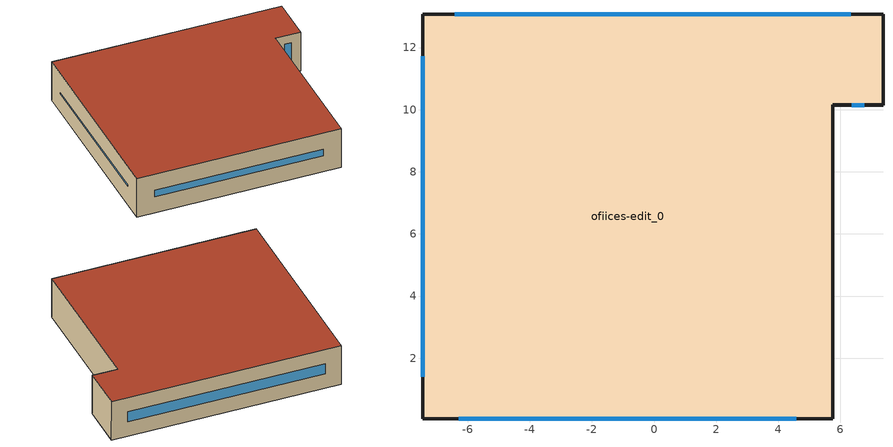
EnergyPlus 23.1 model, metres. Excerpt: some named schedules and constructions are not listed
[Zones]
ofiices-edit_0
 floor outside (90.1-2019 Nonresidential CZ 0 Exterior Floor (Mass)): 5.75,10.15,3.05 5.75,0.05,3.05 -7.45,0.05,3.05 -7.45,13.07,3.04 7.37,13.07,3.04 7.37,10.15,3.05
 wall outside (90.1-2019 Nonresidential CZ 0 Exterior Wall (Mass)): -7.45,0.05 5.75,0.05 5.75,10.15 7.37,10.15 z3.05:5.85; 7.37,13.07 -7.45,13.07 z3.04:5.84; 7.37,10.15,3.05 7.37,13.07,3.04 7.37,13.07,5.84 7.37,10.15,5.85; -7.45,13.07,3.04 -7.45,0.05,3.05 -7.45,0.05,5.85 -7.45,13.07,5.84
 window (Clear): 6.36,10.15 6.76,10.15 z3.66:5.24; -6.29,0.05 4.58,0.05 z4.21:4.69; 6.33,13.07 -6.41,13.07 z4.09:4.8; -7.45,11.72,4.39 -7.45,1.4,4.4 -7.45,1.4,4.5 -7.45,11.72,4.5
 roof outside (90.1-2019 Nonresidential CZ 0 Exterior Roof (Mass)): 5.75,10.15,5.85 7.37,10.15,5.85 7.37,13.07,5.84 -7.45,13.07,5.84 -7.45,0.05,5.85 5.75,0.05,5.85
[EnergyManagementSystem:Sensor] Output:Variable Index Key=Environment
Name | Output:Variable
OutdoorTemp | Site Outdoor Air Drybulb Temperature
OutdoorRelHumid | Site Outdoor Air Relative Humidity
[ZoneHVAC:IdealLoadsAirSystem]
ofiices-edit_0 Ideal Loads Air: Maximum Heating Supply Air Temperature {C}=35; Minimum Cooling Supply Air Temperature {C}=12; Maximum Heating Supply Air Humidity Ratio {kgWater/kgDryAir}=0.01; Minimum Cooling Supply Air Humidity Ratio {kgWater/kgDryAir}=0.008; Heating Limit=LimitFlowRateAndCapacity; MaximumHeatingAirFlowRate [m3/s]=Autosize; MaximumSensibleHeatingCapacity [W]=Autosize; Cooling Limit=LimitFlowRateAndCapacity; MaximumCoolingAirFlowRate [m3/s]=Autosize; MaximumTotalCoolingCapacity [W]=Autosize; HeatingAvailabilitySchedule=Off; CoolingAvailabilitySchedule=CoolAvail_ofiices-edit_0; Dehumidification Control Type=Humidistat; Humidification Control Type=Humidistat; Design Specification Outdoor Air Object=ofiices-edit_0MinFreshAir; Demand Controlled Ventilation Type=OccupancySchedule; Outdoor Air Economizer Type=NoEconomizer; Heat Recovery Type=None; SensibleHeatRecoveryEffectiveness=0.7; LatentHeatRecoveryEffectiveness=0.65
[Schedule:Constant]
Off: Value=0
AllOn: Value=1
ofiices-edit_0Heating_SP_Sch: HeatingSetpoint=20
ofiices-edit_0Cooling_SP_Sch: CoolingSetpoint=24
[Schedule:Day:Hourly]
32faec49-984e-4d55-bb06-8bca146c2e4d: Fraction, 0, 0, 0, 0, 0, 0, 0, 0, 0.5, 1, 1, 1, 0.6, 0.6, 1, 1, 1, 0.21, 0, -0, 0, 0, 0, 0
f6231b72-82d3-41d3-856a-3868a383a77d: Fraction, 1, 1, 1, 1, 1, 1, 1, 1, 0, 0, 0, 0, 0, 1, 0, 0, 0, 0, 0, 0, 0, 0, 0, 0
e364b41a-a038-4587-86cb-3871ebb0af72: Fraction, 1, 1, 1, 1, 1, 1, 1, 1, 0, 0, 0, 0, 0, 0, 0, 0, 0, 0, 0, 0, 0, 0, 0, 0
a3529e27-cfc7-4e13-9925-7406e340b330: Fraction, 1, 1, 1, 1, 1, 1, 1, 1, 0, 0, 0, 1, 1, 1, 1, 1, 0, 0, 0, 0, 0, 0, 0, 1
1f77a0f5-f793-4aac-a0fb-52534dfdfa4d: Fraction, 1, 1, 1, 1, 1, 1, 1, 1, 0, 0, 0, 0, 0, 0, 0, 0, 0, 0, 0, 0, 0, 0, 0, 1
a07357e3-4dca-4b8f-9c25-b40585535df9: Fraction, 1, 1, 1, 1, 1, 1, 1, 1, 0, 0, 0, 0, 1, 1, 1, 0, 0, 0, 0, 0, 0, 0, 0, 0
17a2fd12-2838-4a2a-ad61-d88deb67e931: Fraction, 1, 1, 1, 1, 1, 1, 1, 1, 0, 0, 0, 0, 0, 0, 0, 0, 0, 0, 0, 0, 0, 0, 1, 1
07776818-87b5-43f6-8e44-e1dacf8a75d5: Fraction, 1, 1, 1, 1, 1, 1, 1, 0, 0, 0, 0, 0, 1, 1, 1, 1, 0, 0, 0, 0, 0, 0, 0, 1
bb842a99-acaa-4bc9-888a-91032418e838: Fraction, 1, 1, 1, 1, 1, 1, 1, 1, 0, 0, 0, 0, 1, 1, 1, 1, 1, 0, 0, 0, 0, 0, 0, 0
402cbd0f-ccb0-40db-a314-14a2b9e9f1ab: Fraction, 1, 1, 1, 1, 1, 1, 1, 1, 0, 0, 0, 0, 1, 1, 1, 1, 1, 0, 0, 0, 0, 0, 0, 1
dc42e99f-74ff-4743-985c-4093101d9dce: Fraction, 1, 1, 1, 1, 1, 0, 0, 0, 0, 0, 1, 1, 1, 1, 0, 0, 0, 0, 0, 0, 0, 0, 1, 1
7dee970e-78b0-4f72-9403-ff98b39414a5: Fraction, 1, 1, 1, 1, 1, 0, 0, 0, 0, 0, 0, 0, 0, 0, 0, 1, 1, 1, 1, 1, 1, 1, 1, 1
1b38800f-0770-49c1-b903-e9029e28d6ee: Fraction, 1, 1, 1, 1, 1, 1, 1, 0, 0, 0, 0, 0, 0, 0, 0, 0, 0, 0, 0, 0, 0, 0, 1, 1
70bd3a34-9993-4626-8d57-df4da4b17bb4: Fraction, 1, 1, 1, 1, 1, 1, 1, 0, 0, 0, 0, 0, 0, 0, 0, 0, 0, 0, 0, 0, 0, 0, 0, 1
8e2310f7-6430-433d-9937-f718947fd03b: Fraction, 1, 1, 1, 1, 1, 1, 1, 1, 1, 1, 1, 0, 0, 0, 0, 0, 0, 0, 0, 0, 1, 1, 1, 1
73ce824f-24f2-4246-965b-cae483c4d746: Fraction, 1, 1, 1, 1, 1, 1, 0, 0, 0, 0, 0, 0, 0, 0, 0, 0, 0, 0, 0, 0, 0, 1, 1, 1
b672e680-56c6-43cf-8f5c-9fc4fa437958: Fraction, 1, 1, 1, 1, 0, 0, 0, 0, 0, 0, 0, 0, 0, 0, 0, 0, 0, 0, 0, 0, 0, 1, 1, 1
da94bba8-5c19-4c0f-bd97-b85af1e9b192: Fraction, 1, 1, 1, 1, 1, 1, 1, 1, 1, 1, 1, 1, 1, 1, 0, 0, 0, 0, 0, 0, 1, 1, 1, 1
aa9d3452-36a7-43b8-a9dc-f226613c1700: Fraction, 1, 1, 1, 1, 1, 1, 0, 0, 0, 0, 0, 0, 0, 0, 0, 0, 0, 0, 0, 0, 0, 0, 1, 1
8a33d8f0-a910-4aba-bc58-f8d2db8ddeea: Fraction, 0, 1, 1, 1, 1, 1, 1, 1, 0, 0, 0, 0, 0, 1, 0, 0, 0, 0, 1, 1, 1, 1, 1, 1
43533dce-e193-4b8d-88c9-9d09473d4b45: Fraction, 1, 1, 1, 1, 1, 1, 0, 0, 0, 0, 0, 0, 1, 1, 0, 0, 1, 1, 1, 1, 1, 1, 1, 1
d19e0b6c-dbe3-4cd2-b789-400e02a5e890: Fraction, 1, 1, 1, 1, 1, 1, 1, 1, 0, 0, 0, 0, 0, 0, 0, 0, 0, 0, 0, 0, 0, 1, 1, 1
802b9e61-f856-4645-90ba-606b7239e172: Fraction, 1, 1, 1, 0, 0, 0, 0, 0, 0, 0, 0, 0, 0, 0, 0, 0, 0, 0, 0, 0, 0, 0, 0, 0
94a4226c-da36-4fbd-81dc-bd9eb29a8545: Fraction, 1, 1, 1, 1, 1, 1, 1, 1, 0, 0, 0, 0, 1, 1, 1, 1, 0, 0, 0, 0, 0, 0, 0, 0
39adb0ac-a8ee-4055-8a4e-df31abcdbcf7: Fraction, 0, 0, 0, 0, 0, 0, 0, 0, 1, 1, 1, 1, 1, 1, 1, 1, 0, 0, 0, 0, 0, 0, 0, 0
83556dd6-3814-4d6c-ba1d-80d0a52715b5: Fraction, 0, 0, 0, 1, 1, 1, 1, 1, 0, 0, 0, 0, 0, 0, 0, 0, 0, 0, 0, 0, 0, 0, 0, 0
22976427-1d08-4e73-9761-a19e688d6edc: Fraction, 0, 0, 0, 1, 1, 1, 1, 1, 0, 0, 0, 0, 0, 1, 1, 1, 0, 0, 0, 0, 0, 0, 0, 0
76d8cb65-97aa-4bf9-938d-f2b98885067c: Fraction, 0, 1, 1, 1, 1, 1, 1, 1, 0, 0, 0, 0, 0, 1, 1, 0, 0, 0, 0, 0, 0, 0, 0, 0
62c06b32-cce8-47cb-b9b3-ff2eb9a546f2: Fraction, 0, 0, 0, 0, 1, 1, 1, 1, 0, 0, 0, 0, 0, 0, 0, 0, 0, 0, 0, 0, 0, 0, 0, 0
456430fd-0dc7-4395-af41-ee4071f9fd90: Fraction, 1, 1, 1, 1, 1, 1, 1, 1, 1, 0, 1, 1, 1, 1, 1, 1, 1, 0, 0, 1, 1, 1, 1, 1
2d1e94b8-b115-4e3b-b37c-4f853c07a234: Fraction, 1, 1, 1, 1, 1, 1, 1, 1, 0, 0, 0, 1, 1, 1, 1, 1, 0, 1, 1, 1, 1, 1, 1, 1
bc618f0f-d080-4327-b124-5fb09919ceb6: Fraction, 0, 1, 1, 1, 1, 1, 1, 1, 0, 0, 0, 0, 1, 1, 1, 0, 0, 0, 0, 0, 0, 0, 0, 0
261f95a8-f1d4-460f-ba50-262f98425f9a: Fraction, 0, 0, 0, 0, 0, 0, 0, 0, 0, 0, 0, 0, 1, 0, 0, 0, 0, 0, 0, 0, 0, 0, 0, 0
a7c67616-88c0-4ee4-8f83-321bda6ea6d1: Fraction, 0, 1, 1, 1, 1, 1, 1, 1, 0, 0, 0, 0, 0, 0, 0, 0, 0, 0, 0, 0, 0, 0, 0, 0
4b040223-a72d-4dfc-bad6-d313e264f6de: Fraction, 0, 1, 0, 0, 1, 0, 0, 0, 0, 0, 0, 1, 1, 1, 1, 1, 1, 0, 0, 0, 0, 0, 0, 0
0cb4b876-beea-471b-b410-c866090125f1: Fraction, 0, 0, 0, 0, 0, 0, 0, 0, 0, 0, 0, 0, 1, 0, 1, 0, 0, 0, 0, 0, 0, 0, 0, 0
8eb1616c-774d-47fd-b222-e07e490c8787: Fraction, 0, 0, 0, 0, 0, 0, 0, 0, 0, 0, 0, 1, 0, 0, 1, 1, 0, 0, 0, 0, 0, 0, 0, 1
af509f0c-026a-423f-b455-ee367ffe1e33: Fraction, 0, 0, 0, 1, 1, 1, 1, 1, 0, 0, 0, 1, 1, 1, 1, 0, 0, 0, 0, 0, 0, 1, 1, 0
6f965395-2d43-44c1-9b32-4ac98ad1feae: Fraction, 0, 1, 1, 1, 1, 1, 1, 1, 0, 0, 0, 1, 1, 1, 1, 1, 0, 0, 1, 0, 0, 1, 1, 1
2e91544b-974e-4576-865c-8e99121c9ba5: Fraction, 1, 1, 1, 1, 1, 1, 1, 1, 0, 0, 0, 1, 1, 1, 1, 0, 0, 0, 0, 1, 0, 0, 1, 1
a3e66b76-5f70-42fd-afe2-2cb238364f45: Fraction, 1, 1, 1, 1, 1, 1, 1, 1, 1, 1, 0, 0, 0, 0, 0, 0, 0, 0, 0, 1, 1, 1, 1, 1
46440d02-2ee3-4496-b2ab-a2921970f138: Fraction, 1, 1, 1, 1, 1, 1, 1, 1, 0, 0, 0, 1, 1, 1, 1, 1, 1, 0, 1, 1, 1, 1, 1, 1
a39bc07c-4612-47ef-9e69-1ba6efb00114: Fraction, 1, 1, 0, 0, 1, 1, 0, 0, 0, 0, 0, 1, 0, 0, 1, 1, 0, 0, 0, 0, 0, 0, 0, 0
a1810c60-54a5-4f00-8309-0207c5495d00: Fraction, 0, 1, 1, 0, 1, 1, 0, 0, 0, 0, 0, 1, 1, 1, 1, 1, 1, 0, 0, 0, 0, 0, 0, 0
1cf828b7-c19f-4526-b524-69c8b7d6842e: Fraction, 0, 0, 0, 0, 1, 1, 1, 1, 0, 0, 0, 1, 1, 1, 1, 1, 0, 0, 0, 0, 0, 0, 0, 0
bea786e5-2314-4622-9fc0-61be568c11d0: Fraction, 1, 1, 1, 1, 1, 1, 1, 1, 0, 0, 0, 1, 1, 1, 1, 1, 0, 0, 0, 0, 0, 0, 0, 0
409e6e15-821f-426b-9d51-fd39c1ab9057: Fraction, 0, 0, 1, 1, 1, 1, 1, 0, 0, 0, 0, 1, 1, 1, 1, 1, 1, 0, 0, 0, 0, 0, 0, 0
eec460ea-251c-4706-accd-ae94e4aea963: Fraction, 0, 0, 0, 0, 0, 0, 0, 0, 0, 0, 0, 0, 0, 1, 0, 0, 0, 0, 0, 0, 0, 0, 0, 0
a09eac49-669c-43c1-9904-791fbe236802: Fraction, 0, 0, 0, 0, 0, 0, 0, 0, 0, 0, 0, 1, 1, 1, 0, 0, 0, 0, 0, 0, 0, 0, 0, 0
e5eb8a49-370b-4490-b10b-c84ade4e9d2a: Fraction, 0, 0, 0, 0, 0, 0, 0, 0, 0, 0, 0, 0, 1, 1, 1, 1, 0, 0, 0, 0, 0, 0, 0, 0
ed969df2-819b-4a73-acc7-9f08e459d957: Fraction, 0, 0, 0, 1, 1, 1, 1, 1, 0, 0, 0, 1, 1, 1, 1, 1, 0, 0, 0, 0, 0, 0, 0, 0
77a84fd6-3141-4522-90c2-26010b970bb4: Fraction, 1, 1, 1, 0, 1, 1, 1, 1, 0, 0, 0, 1, 1, 1, 1, 1, 1, 0, 0, 0, 0, 0, 0, 1
4dc4f362-99d0-4cfa-8b1c-2a1ec4401ccc: Fraction, 1, 1, 1, 1, 1, 1, 1, 1, 0, 0, 0, 1, 1, 1, 1, 1, 1, 0, 0, 0, 0, 0, 0, 1
ffdfd953-d91f-4bb9-b212-b44b2dd2b001: Fraction, 1, 1, 1, 1, 0, 0, 0, 1, 0, 0, 1, 1, 1, 1, 1, 1, 1, 0, 0, 0, 0, 0, 0, 0
69de4433-3989-47d2-870c-44197fbd36bc: Fraction, 1, 1, 1, 1, 0, 0, 0, 0, 0, 0, 0, 1, 1, 1, 1, 1, 1, 0, 0, 0, 0, 0, 0, 0
876d1d1f-7ba4-49d6-8d49-0b12b5306ced: Fraction, 0, 0, 0, 0, 0, 0, 0, 0, 0, 0, 0, 1, 1, 1, 1, 1, 0, 0, 0, 0, 0, 1, 1, 1
444c9259-cc4c-42e9-8c75-6daf65a5387c: Fraction, 1, 1, 1, 1, 1, 1, 1, 1, 1, 1, 0, 0, 0, 0, 1, 1, 0, 0, 0, 1, 1, 0, 1, 0
7f853cf8-7d23-4250-b569-dbffc9d98d6d: Fraction, 0, 1, 1, 1, 1, 1, 1, 1, 1, 1, 1, 1, 0, 1, 0, 1, 1, 1, 1, 1, 1, 1, 1, 1
73ef2dd1-1575-46cd-8eeb-4a52b9937921: Fraction, 1, 1, 1, 1, 1, 1, 1, 1, 0, 0, 0, 1, 0, 1, 1, 0, 0, 0, 0, 1, 0, 1, 1, 1
26775279-35a9-4d73-92cf-bb7cfb22ff37: Fraction, 1, 1, 1, 1, 1, 1, 1, 1, 0, 0, 0, 1, 1, 1, 1, 1, 1, 1, 0, 0, 0, 0, 0, 0
ee329a05-cea0-4b86-9929-683d28334fc1: Fraction, 1, 0, 1, 1, 1, 0, 1, 1, 0, 0, 0, 1, 1, 1, 1, 1, 1, 0, 0, 0, 0, 0, 0, 0
82edd2c6-43bb-4541-98f3-6c5216e0aa20: Fraction, 0, 0, 0, 0, 0, 1, 1, 0, 0, 0, 0, 0, 1, 1, 1, 1, 0, 0, 0, 0, 1, 1, 1, 0
a8d61aee-f9b2-4b87-99ff-c2200746db65: Fraction, 0, 1, 0, 1, 1, 1, 1, 1, 0, 0, 0, 1, 1, 1, 1, 1, 1, 0, 0, 0, 0, 0, 0, 0
9adb8ef0-4362-4ad9-af31-07866f4a53d3: Fraction, 0, 1, 1, 1, 1, 1, 0, 1, 0, 0, 0, 1, 1, 1, 1, 1, 1, 1, 0, 0, 0, 0, 0, 0
a0a60c4d-d6a8-4591-aec1-4d1bf10ac58b: Fraction, 0, 0, 0, 1, 1, 1, 1, 1, 0, 0, 0, 1, 1, 1, 1, 1, 1, 1, 0, 0, 0, 0, 0, 0
9bd3e3e7-0ca6-440b-9d94-7a1eea3eb393: Fraction, 0, 0, 0, 0, 1, 1, 1, 1, 0, 0, 0, 1, 1, 1, 1, 1, 1, 1, 0, 0, 0, 0, 0, 0
039007fc-b608-4b28-bd49-19e4031ecff8: Fraction, 0, 0, 1, 1, 1, 1, 1, 1, 0, 0, 0, 1, 1, 1, 1, 1, 0, 1, 1, 1, 0, 1, 1, 1
caae4885-0745-48b2-a625-eea2120ed5a6: Fraction, 0, 0, 0, 0, 1, 1, 1, 1, 0, 0, 1, 1, 1, 1, 1, 1, 1, 0, 0, 0, 0, 0, 0, 0
2d3609c6-39f8-4741-a366-0a41c3dd7809: Fraction, 0, 0, 0, 0, 0, 1, 0, 0, 0, 1, 1, 1, 1, 1, 1, 1, 1, 1, 0, 0, 0, 0, 0, 0
ee24fadf-feb0-4550-8cee-e536e8aca38f: Fraction, 0, 0, 0, 1, 1, 1, 1, 0, 0, 0, 0, 1, 1, 1, 1, 1, 1, 1, 0, 0, 0, 0, 0, 0
7c8f618a-8d2d-4db6-89c3-77106566ae76: Fraction, 1, 1, 1, 0, 1, 0, 1, 1, 0, 0, 0, 0, 1, 1, 1, 1, 1, 0, 0, 0, 0, 0, 0, 0
570fead1-e9ba-4c47-8a9f-ce816c2847e5: Fraction, 0, 0, 1, 1, 1, 1, 1, 1, 0, 1, 1, 1, 1, 1, 0, 1, 0, 0, 0, 1, 0, 0, 1, 1
33123a0b-2351-4e46-9c00-be1d25b9ca85: Fraction, 1, 1, 1, 1, 1, 1, 0, 1, 0, 1, 1, 1, 1, 1, 1, 1, 1, 1, 0, 0, 0, 0, 0, 0
1f73d924-9c7c-42eb-bfc2-1430445f0913: Fraction, 0, 1, 1, 1, 1, 1, 0, 1, 0, 0, 0, 1, 1, 1, 0, 0, 0, 0, 0, 0, 0, 0, 0, 1
e6517d72-6886-4aac-b648-ab9b22a3a6c0: Fraction, 1, 1, 1, 1, 1, 1, 1, 1, 0, 1, 1, 1, 1, 1, 1, 0, 1, 0, 0, 1, 1, 1, 1, 1
a7dc757e-c7d2-4607-ada8-890ee84668b4: Fraction, 1, 1, 1, 1, 1, 1, 1, 0, 0, 0, 0, 0, 1, 1, 1, 1, 0, 0, 0, 0, 0, 0, 1, 0
2e8159ed-92ac-4c1c-ab68-e367448c0268: Fraction, 0, 0, 1, 1, 1, 1, 1, 1, 0, 1, 1, 1, 1, 1, 1, 1, 1, 1, 1, 0, 0, 0, 0, 0
73f8549b-cd23-4b10-b785-26f5ed40a3bf: Fraction, 1, 1, 1, 1, 1, 1, 1, 1, 0, 0, 1, 1, 1, 0, 0, 0, 0, 0, 0, 1, 0, 1, 1, 1
d242e526-f2b4-4b88-92c2-877387b8581b: Fraction, 1, 1, 1, 1, 1, 1, 1, 1, 0, 0, 0, 1, 1, 1, 1, 1, 0, 0, 0, 0, 0, 1, 1, 1
2063a234-40f3-47ce-9d54-1832f56eab4c: Fraction, 1, 1, 1, 1, 1, 1, 1, 1, 0, 1, 1, 0, 1, 1, 1, 0, 0, 0, 0, 1, 1, 1, 1, 1
1b986d3b-7eb0-4b0a-8281-8b5adb1071dd: Fraction, 1, 1, 1, 1, 1, 1, 1, 1, 0, 0, 1, 1, 1, 1, 1, 1, 1, 1, 0, 0, 0, 0, 0, 0
f68c7a01-4627-4b05-8988-ffccb8a54169: Fraction, 0, 1, 1, 0, 1, 1, 1, 1, 0, 1, 1, 1, 1, 1, 1, 1, 0, 1, 1, 1, 1, 1, 1, 1
d6727bf5-cb12-4a23-b5e0-6122324b29d4: Fraction, 1, 1, 0, 1, 1, 1, 1, 1, 0, 0, 1, 1, 1, 0, 0, 0, 1, 1, 0, 1, 1, 1, 1, 1
1bab6221-5e6e-44b2-9bca-013eec8625fa: Fraction, 1, 1, 1, 1, 1, 1, 1, 1, 0, 0, 1, 1, 1, 1, 1, 0, 1, 1, 1, 1, 1, 1, 1, 1
563dbcbf-9398-4ffe-b75e-4ac7abde7be1: Fraction, 1, 1, 1, 1, 1, 1, 1, 1, 1, 0, 1, 1, 1, 1, 1, 0, 1, 0, 0, 1, 1, 1, 1, 1
c7288540-e0ee-465e-8a17-3a0dfe069e2c: Fraction, 1, 1, 1, 1, 1, 1, 1, 1, 1, 1, 1, 1, 1, 1, 0, 0, 0, 0, 0, 0, 0, 1, 1, 1
878a86a4-e722-4475-a2b5-ee85882ec63a: Fraction, 1, 1, 1, 1, 0, 0, 0, 0, 0, 0, 1, 1, 1, 1, 1, 1, 1, 0, 0, 0, 0, 0, 0, 0
01dc77a0-44e3-4cb0-846d-d218ad37d71d: Fraction, 0, 1, 1, 1, 1, 1, 1, 1, 0, 0, 0, 1, 1, 1, 1, 1, 1, 1, 0, 0, 0, 0, 0, 0
b9c7e9ee-71cd-4eae-aca2-a45afc384ff7: Fraction, 0, 1, 0, 0, 1, 0, 1, 0, 0, 0, 1, 1, 1, 1, 1, 1, 1, 0, 0, 0, 0, 0, 0, 0
a1e0900d-06e0-4684-a497-e24f0bf95462: Fraction, 0, 1, 1, 1, 1, 1, 1, 1, 0, 1, 1, 1, 1, 1, 1, 1, 1, 1, 0, 0, 0, 0, 0, 0
0b8e9ab7-2dd2-4f6b-b7be-3412efd0f468: Fraction, 0, 0, 0, 0, 1, 0, 0, 0, 0, 1, 1, 1, 1, 1, 1, 1, 1, 1, 1, 0, 0, 0, 0, 0
3969fc53-dbf0-42d9-9493-80dfd9091637: Fraction, 0, 0, 0, 0, 1, 1, 0, 1, 0, 0, 1, 1, 0, 1, 1, 1, 1, 1, 1, 1, 1, 1, 1, 1
5d02eab2-e00e-4cf2-afca-eeb04ff8e867: Fraction, 1, 1, 1, 1, 1, 1, 1, 1, 0, 0, 0, 1, 1, 1, 1, 1, 1, 0, 0, 0, 0, 0, 0, 0
3492edbe-565a-4cc8-9f56-4b13386b7cb5: Fraction, 0, 1, 1, 1, 1, 1, 1, 1, 0, 0, 1, 1, 1, 0, 0, 0, 0, 0, 0, 0, 0, 0, 0, 1
99255142-bea5-4a33-be14-31c99ba387e4: Fraction, 1, 1, 1, 1, 1, 1, 1, 1, 0, 0, 1, 1, 1, 1, 1, 1, 1, 0, 1, 0, 0, 0, 0, 0
99260c9d-6549-424b-bc3f-11765c86060c: Fraction, 0, 0, 0, 0, 1, 1, 0, 0, 0, 0, 1, 1, 0, 0, 0, 1, 1, 0, 0, 1, 1, 1, 1, 1
30f09875-cf7e-4649-8458-7cc92873de6a: Fraction, 1, 1, 1, 1, 1, 1, 1, 1, 0, 0, 0, 1, 1, 1, 1, 0, 0, 1, 1, 1, 1, 1, 1, 1
f48a0981-844e-4002-a514-f9b8f094df99: Fraction, 1, 1, 1, 1, 1, 1, 1, 1, 0, 0, 0, 1, 1, 1, 1, 0, 1, 1, 0, 0, 0, 0, 0, 0
5a1ea162-7fed-458a-9f75-91a82681269d: Fraction, 0, 0, 0, 0, 1, 0, 0, 0, 0, 1, 0, 1, 1, 1, 0, 1, 1, 1, 1, 1, 1, 1, 1, 1
612b4234-3a3f-47cc-a62d-cc53b9f05f60: Fraction, 1, 1, 1, 1, 1, 1, 1, 1, 1, 0, 0, 1, 1, 1, 1, 1, 0, 0, 0, 0, 0, 0, 0, 0
ec30086e-35ae-4b48-a230-3c99ac608943: Fraction, 1, 1, 1, 1, 1, 1, 1, 1, 0, 1, 1, 1, 1, 1, 1, 0, 0, 0, 0, 0, 0, 0, 0, 0
beb9ba6e-4e87-48d7-abfc-905f29a1a378: Fraction, 1, 1, 1, 0, 1, 1, 0, 1, 0, 0, 0, 1, 1, 1, 0, 0, 0, 0, 0, 0, 0, 0, 0, 0
a3d12840-80d1-46fa-955a-f5e44baadc8f: Fraction, 0, 0, 0, 0, 0, 0, 0, 0, 1, 1, 1, 1, 1, 1, 1, 1, 1, 1, 1, 0, 0, 0, 0, 0
f9cc1c1c-bf71-4282-9814-d7d25de4c1a9: Fraction, 0, 0, 0, 0, 1, 0, 1, 1, 1, 1, 1, 1, 1, 1, 1, 1, 1, 1, 0, 0, 0, 0, 0, 0
8ae122d0-66d4-41b8-9191-65b7187abcbb: Fraction, 0, 0, 0, 0, 0, 1, 1, 1, 1, 1, 1, 1, 1, 1, 1, 1, 1, 1, 1, 0, 0, 0, 0, 0
db665ccd-5ec3-498c-bae2-b287f4c8d660: Fraction, 0, 0, 0, 0, 1, 0, 1, 0, 0, 1, 1, 1, 1, 1, 1, 1, 1, 1, 1, 0, 0, 0, 0, 0
214763f4-c1f6-4b0c-9d37-ed6610f57ac3: Fraction, 0, 0, 0, 0, 1, 1, 1, 1, 0, 1, 1, 1, 1, 1, 1, 1, 1, 1, 1, 0, 0, 0, 0, 0
27272afa-1f70-4545-8256-39d22ad1f6f4: Fraction, 0, 0, 0, 0, 0, 0, 0, 0, 1, 1, 1, 1, 1, 1, 0, 0, 0, 0, 0, 1, 0, 0, 0, 0
82e3d86f-25a5-4328-b35e-65f91eb0312b: Fraction, 0, 1, 0, 0, 1, 0, 1, 1, 0, 1, 1, 1, 1, 0, 1, 0, 0, 0, 0, 0, 0, 0, 0, 1
41c1ff0d-6a37-446f-a0a3-cf2a004e1e0f: Fraction, 1, 0, 1, 1, 1, 1, 1, 0, 0, 1, 1, 1, 0, 0, 1, 1, 1, 0, 0, 0, 0, 0, 0, 0
07045543-bf61-41ad-b498-0bd702821c65: Fraction, 1, 1, 0, 1, 1, 1, 1, 1, 0, 1, 1, 1, 1, 1, 1, 0, 0, 0, 0, 0, 0, 0, 0, 0
9d152b27-e55b-44ee-8e9f-7a187837b9ae: Fraction, 0, 1, 1, 1, 1, 1, 1, 1, 0, 1, 1, 1, 0, 1, 1, 1, 0, 1, 0, 1, 1, 0, 1, 0
b021a6f5-56e9-4323-96bb-780a757a2c03: Fraction, 1, 1, 1, 1, 1, 1, 1, 1, 0, 0, 0, 0, 1, 0, 0, 0, 0, 0, 0, 0, 0, 0, 1, 0
c7df3258-1600-41b1-92a3-0911958addf1: Fraction, 1, 1, 0, 1, 1, 1, 1, 1, 0, 1, 1, 1, 1, 1, 1, 1, 1, 1, 0, 0, 0, 0, 0, 0
c59fa9e7-415a-4f62-a5b5-e44dd0f5d2e5: Fraction, 0, 0, 0, 0, 0, 0, 0, 0, 0, 1, 1, 0, 0, 1, 1, 0, 0, 0, 0, 0, 0, 1, 1, 1
c1184000-5291-402f-878d-7916983b1d88: Fraction, 1, 1, 1, 1, 1, 1, 0, 0, 0, 0, 1, 1, 1, 1, 1, 1, 1, 1, 0, 0, 0, 0, 0, 0
d4e8d349-5eb5-4044-9313-7d68161bf6fb: Fraction, 0, 0, 0, 0, 0, 0, 0, 0, 0, 0, 1, 1, 1, 1, 1, 1, 1, 1, 0, 0, 0, 0, 0, 0
5fca93f9-e562-48cb-aa30-192da23bc1eb: Fraction, 0, 0, 0, 1, 1, 1, 0, 0, 0, 0, 0, 0, 1, 1, 0, 0, 1, 1, 0, 0, 0, 1, 1, 1
dd4d4cfc-6223-436e-be2f-e7300ce443d8: Fraction, 1, 1, 1, 1, 1, 1, 1, 1, 0, 1, 1, 1, 0, 0, 0, 0, 0, 0, 0, 0, 0, 0, 0, 1
ccdfda9d-b278-43a1-97d3-09d5a23515ef: Fraction, 1, 1, 1, 1, 1, 1, 1, 1, 1, 0, 0, 0, 1, 1, 1, 1, 0, 0, 0, 0, 0, 0, 1, 1
85f7d45d-8889-4b77-8a32-61f65b552c7d: Fraction, 1, 1, 1, 1, 1, 1, 1, 1, 0, 0, 1, 1, 1, 1, 1, 1, 1, 0, 0, 0, 0, 0, 0, 0
e48ae2be-ff8e-4f86-a088-ae73ef0c2386: Fraction, 1, 1, 1, 1, 1, 1, 1, 1, 0, 0, 1, 1, 1, 1, 0, 0, 1, 1, 1, 1, 1, 1, 1, 1
d834f54e-a818-4b60-9c62-29c01fcfb9f4: Fraction, 1, 1, 1, 1, 1, 1, 1, 1, 0, 0, 1, 1, 1, 1, 0, 0, 0, 1, 1, 1, 1, 1, 1, 1
acd2c549-129f-4668-ba40-2bba43320d31: Fraction, 0, 0, 0, 0, 1, 1, 1, 1, 0, 0, 0, 0, 0, 0, 0, 0, 0, 0, 0, 0, 0, 0, 1, 1
791ba9f1-f8a7-4e21-a1e2-5f050d318d43: Fraction, 1, 1, 1, 1, 1, 1, 1, 1, 1, 1, 1, 1, 1, 1, 1, 1, 1, 1, 1, 0, 0, 0, 0, 0
e3cd5f83-0a11-4608-8887-bb65b79effeb: Fraction, 0, 0, 0, 0, 0, 0, 0, 0, 0, 0, 1, 1, 1, 1, 1, 0, 0, 0, 0, 0, 0, 1, 1, 1
5c27a01a-17c4-4433-9e65-210e4357638e: Fraction, 1, 1, 1, 1, 1, 1, 1, 1, 1, 0, 0, 0, 1, 1, 1, 1, 1, 0, 0, 0, 0, 0, 0, 0
cfc94b18-d4db-4f90-a8b2-d50e1178c3bd: Fraction, 0, 1, 0, 0, 0, 1, 1, 1, 0, 0, 1, 1, 1, 0, 0, 0, 0, 0, 0, 0, 0, 0, 0, 0
3602148d-94d7-48f9-9263-fa5e39857000: Fraction, 1, 1, 1, 1, 1, 1, 1, 1, 1, 0, 0, 0, 0, 0, 0, 0, 1, 1, 0, 0, 0, 0, 0, 0
ddb4694d-4142-413a-9862-a6eec3515809: Fraction, 0, 0, 0, 1, 1, 0, 0, 0, 0, 1, 1, 1, 0, 0, 0, 0, 0, 0, 0, 0, 0, 0, 0, 0
ebac6681-2109-41fa-aba8-5f2316fea993: Fraction, 0, 0, 0, 0, 0, 0, 0, 0, 0, 1, 1, 1, 0, 0, 0, 0, 0, 0, 0, 0, 1, 1, 1, 1
49c52ae2-d144-4dd4-997c-fe42da3eded1: Fraction, 1, 1, 1, 1, 1, 1, 1, 1, 0, 0, 1, 1, 1, 1, 1, 1, 1, 1, 1, 0, 0, 0, 0, 0
9345cf53-696a-46c2-836a-4e0c98f5ac0e: Fraction, 0, 1, 1, 1, 1, 1, 0, 0, 0, 1, 1, 1, 1, 1, 1, 1, 1, 0, 0, 0, 0, 0, 0, 0
d7a5848e-8f6d-4fcc-8ae8-d62762bedc05: Fraction, 0, 1, 1, 1, 1, 1, 1, 1, 1, 0, 0, 1, 1, 1, 1, 1, 0, 0, 0, 0, 0, 0, 0, 0
64fc8d0e-4e13-44f1-9aaf-ffaaaacd47e2: Fraction, 0, 0, 0, 0, 0, 0, 0, 0, 0, 0, 0, 0, 1, 1, 1, 1, 0, 0, 0, 0, 0, 0, 0, 1
c27163f4-ab8e-42e6-b59e-a202529fd948: Fraction, 0, 0, 0, 0, 0, 0, 0, 0, 0, 0, 0, 0, 1, 1, 1, 1, 1, 1, 0, 0, 0, 0, 0, 0
08d17bc2-72b7-4780-bbca-45d01d64839b: Fraction, 0, 0, 1, 1, 1, 1, 1, 1, 0, 0, 0, 0, 0, 0, 0, 0, 0, 0, 0, 0, 0, 0, 0, 0
8ee31cfb-b70e-4805-986d-2ed5abf62bfa: Fraction, 0, 0, 0, 0, 0, 0, 0, 0, 0, 0, 0, 0, 0, 0, 0, 0, 0, 0, 0, 0, 0, 0, 1, 1
81d0f140-6e36-49bb-871e-a02a984cb407: Fraction, 0, 0, 0, 1, 1, 1, 1, 1, 1, 0, 0, 0, 0, 0, 0, 0, 1, 0, 0, 0, 0, 0, 0, 0
85871569-daa8-46d3-baff-2c7fb21d39c6: Fraction, 0, 0, 0, 1, 1, 1, 1, 1, 0, 0, 1, 1, 1, 1, 1, 1, 1, 0, 0, 0, 0, 0, 0, 0
b8555604-60b1-41ff-a6f9-2505617633b3: Fraction, 0, 1, 1, 1, 1, 1, 1, 0, 0, 0, 1, 1, 1, 1, 1, 1, 1, 1, 0, 0, 0, 0, 0, 0
0d5de9e5-b884-48e9-b0ab-78c8e34d9506: Fraction, 0, 0, 0, 0, 0, 0, 0, 0, 0, 1, 1, 1, 1, 1, 1, 1, 0, 0, 0, 0, 0, 0, 0, 0
dd942a42-ca60-4e92-b009-db82c8547146: Fraction, 0, 1, 1, 1, 1, 1, 1, 1, 1, 1, 1, 0, 1, 1, 1, 1, 1, 1, 0, 0, 0, 0, 0, 0
61b9f8e3-c53d-4195-9566-250037f134fd: Fraction, 0, 1, 0, 1, 0, 0, 0, 1, 0, 0, 1, 1, 1, 1, 1, 1, 1, 1, 1, 0, 1, 1, 0, 0
933642c8-0d01-4224-9c2c-6d206fb8f8d2: Fraction, 0, 0, 0, 0, 0, 0, 0, 0, 0, 0, 1, 1, 1, 1, 1, 1, 1, 1, 1, 1, 0, 0, 0, 0
0da135f9-866f-49de-9c1d-d3d6fdeef4d2: Fraction, 0, 0, 0, 0, 0, 0, 0, 0, 1, 1, 1, 1, 1, 1, 1, 1, 1, 0, 0, 0, 0, 0, 0, 0
0c81dd28-5f13-43af-b23f-24e1c5c2df96: Fraction, 0, 0, 0, 0, 0, 0, 0, 0, 0, 0, 1, 0, 0, 1, 1, 1, 1, 1, 1, 0, 0, 0, 0, 0
9882e7b6-43b9-4e05-a8cf-8abbf49bcfe9: Fraction, 0, 0, 0, 1, 1, 0, 0, 0, 0, 1, 1, 1, 1, 0, 0, 0, 0, 0, 0, 0, 0, 0, 1, 0
a7b9a39b-ee3f-4a13-b28b-834679752a45: Fraction, 0, 1, 1, 1, 1, 0, 1, 1, 0, 0, 0, 0, 1, 1, 1, 1, 1, 1, 1, 0, 0, 0, 0, 0
dc785529-dbba-4ad8-bebf-e1de5d356c66: Fraction, 0, 1, 0, 0, 1, 0, 1, 0, 0, 1, 1, 1, 1, 1, 1, 1, 1, 1, 1, 1, 0, 0, 0, 0
49cf8b4e-6517-45f9-9486-bafd1f4dcd28: Fraction, 0, 0, 0, 0, 0, 0, 0, 0, 0, 1, 1, 1, 1, 1, 1, 1, 1, 1, 1, 1, 1, 0, 0, 0
9fa2e1be-85e6-4d26-87c9-b83f5d087b04: Fraction, 0, 0, 0, 0, 0, 0, 0, 0, 1, 1, 1, 1, 1, 1, 1, 1, 1, 1, 1, 1, 1, 0, 0, 0
8d59f6d6-da6c-42cc-b1b4-d15c16ebc50c: Fraction, 0, 0, 0, 0, 0, 0, 0, 1, 0, 1, 0, 0, 1, 1, 1, 0, 0, 1, 0, 0, 0, 0, 0, 0
22832c3b-12db-425a-b1d1-043639c8569e: Fraction, 0, 0, 0, 1, 1, 1, 1, 0, 0, 0, 0, 1, 1, 1, 1, 1, 1, 0, 0, 0, 0, 0, 0, 0
8dab6857-463e-4fce-b792-de33fcddd960: Fraction, 0, 1, 0, 0, 0, 0, 0, 0, 0, 1, 1, 1, 1, 1, 1, 1, 1, 1, 1, 0, 1, 0, 0, 0
4f00aca9-2167-4551-8b34-d6607182a7e0: Fraction, 0, 0, 0, 0, 0, 0, 0, 0, 0, 0, 0, 1, 1, 1, 1, 1, 1, 0, 1, 1, 1, 1, 1, 0
06f0c74f-66c3-4ff9-b624-2b4e6bf046da: Fraction, 0, 1, 1, 0, 1, 0, 0, 1, 0, 0, 0, 1, 1, 1, 0, 0, 1, 0, 0, 1, 1, 1, 1, 0
1bafe651-00b4-4fe0-9e1e-a4d22cdbf57e: Fraction, 1, 1, 1, 1, 1, 1, 1, 1, 0, 0, 0, 1, 1, 1, 1, 1, 1, 1, 0, 0, 0, 0, 1, 1
2426b59a-8c7f-4583-bf09-305584c2ac5e: Fraction, 0, 1, 0, 0, 1, 1, 1, 1, 0, 0, 1, 1, 1, 0, 0, 0, 0, 1, 0, 1, 1, 0, 1, 1
5e04f8de-099b-49a8-8bb4-a6c0383f5cd3: Fraction, 1, 1, 1, 1, 0, 0, 0, 0, 0, 0, 0, 1, 1, 0, 1, 1, 1, 1, 1, 0, 0, 0, 0, 0
e49d4f05-c087-4d9c-85a5-e7e460439a62: Fraction, 0, 0, 0, 0, 1, 1, 1, 1, 1, 0, 1, 1, 1, 0, 1, 1, 1, 0, 0, 0, 0, 0, 0, 0
1ee588fc-99b4-43b1-bc66-f58d9be45825: Fraction, 0, 1, 1, 1, 1, 1, 1, 1, 0, 0, 0, 1, 1, 1, 1, 1, 0, 0, 0, 0, 0, 0, 0, 0
11619f17-4155-4ecf-8645-fd1ab8664ddb: Fraction, 0, 0, 0, 0, 0, 0, 0, 0, 0, 0, 0, 1, 1, 0, 1, 1, 1, 1, 0, 0, 0, 0, 0, 0
592c4765-b003-4455-bcd1-777fb1cb8fd5: Fraction, 0, 0, 0, 0, 0, 0, 0, 0, 0, 1, 0, 1, 1, 1, 1, 1, 1, 1, 0, 0, 0, 0, 0, 0
4ea68215-f534-4abc-abc6-495fa4885ed8: Fraction, 0, 0, 0, 0, 0, 0, 0, 0, 0, 0, 1, 1, 1, 0, 1, 1, 1, 1, 0, 0, 0, 0, 0, 0
4649fcb4-9dd2-4ff7-ade8-7a38eda7a2d6: Fraction, 0, 0, 0, 0, 0, 0, 1, 1, 1, 0, 1, 0, 0, 0, 0, 0, 0, 0, 0, 1, 0, 0, 0, 0
f459c6df-7793-47a3-9560-5cc233004720: Fraction, 1, 0, 0, 0, 1, 0, 0, 0, 0, 0, 1, 1, 0, 1, 1, 1, 1, 0, 0, 0, 0, 0, 0, 0
60bc3607-af41-4b42-8be1-7edbd2dbce26: Fraction, 0, 0, 0, 0, 0, 0, 0, 0, 0, 1, 1, 1, 0, 0, 1, 1, 1, 1, 0, 0, 0, 0, 0, 0
3eaee723-5a3a-47ba-9514-fd966bbac454: Fraction, 0, 0, 0, 0, 0, 0, 0, 0, 0, 1, 1, 1, 1, 1, 1, 1, 1, 1, 1, 0, 0, 0, 0, 0
da6dbd79-d46a-4dc6-889e-d6a081ec8e31: Fraction, 0, 0, 0, 0, 0, 0, 0, 0, 0, 1, 1, 1, 0, 0, 1, 1, 1, 0, 0, 0, 0, 0, 0, 0
e5e6f9d3-019f-45d5-aa42-8e6e3c3e7a8b: Fraction, 0, 0, 0, 0, 1, 0, 0, 0, 0, 0, 1, 1, 1, 1, 1, 1, 1, 1, 0, 0, 0, 0, 1, 0
87ce3142-09d9-4057-bf3d-0a10fdb5a00a: Fraction, 0, 1, 1, 1, 1, 1, 1, 0, 0, 0, 1, 1, 1, 0, 0, 0, 0, 0, 1, 1, 1, 1, 1, 1
93ec7ee7-2205-4a7d-a7f7-1971b88e7d10: Fraction, 1, 1, 1, 1, 1, 1, 0, 0, 0, 0, 1, 1, 1, 0, 1, 1, 1, 1, 0, 0, 0, 0, 0, 0
6788c829-0221-4f4c-b44b-8d6927e60db4: Fraction, 0, 1, 1, 1, 1, 1, 1, 1, 0, 0, 0, 0, 0, 0, 1, 1, 0, 0, 0, 0, 0, 0, 0, 0
77aa1e65-4f89-47b7-8b96-8aeb79cc3dc0: Fraction, 1, 0, 1, 1, 1, 1, 1, 1, 0, 0, 1, 1, 1, 1, 1, 1, 1, 1, 1, 1, 1, 1, 1, 1
ec36298f-d474-4da0-8f2c-2477562a6835: Fraction, 1, 1, 1, 1, 1, 1, 1, 1, 1, 1, 0, 0, 1, 0, 0, 0, 0, 0, 0, 0, 0, 0, 0, 1
0c5b003b-cc11-4f66-ba19-e7f69a96b006: Fraction, 1, 1, 1, 1, 1, 1, 1, 1, 0, 0, 0, 0, 0, 0, 1, 1, 0, 0, 0, 0, 1, 0, 0, 1
85a3da19-7fc1-4fc4-86f4-fc560929a4d2: Fraction, 1, 1, 1, 1, 1, 1, 1, 1, 0, 0, 0, 0, 0, 0, 1, 1, 0, 0, 0, 0, 0, 0, 0, 0
031aa29f-b4c1-4057-b19f-fc369b5d2516: Fraction, 0, 1, 0, 1, 1, 1, 1, 1, 0, 0, 0, 1, 1, 1, 0, 0, 0, 0, 0, 0, 0, 0, 0, 0
457c9465-1291-4c0b-84a8-22fba8fc9ced: Fraction, 0, 1, 1, 1, 1, 1, 1, 1, 1, 0, 0, 1, 1, 1, 1, 1, 1, 0, 0, 0, 0, 0, 0, 0
9fbc3901-396d-4816-821c-cb31d7e214fd: Fraction, 0, 0, 0, 1, 1, 1, 1, 1, 0, 0, 0, 1, 1, 1, 1, 1, 1, 1, 1, 0, 0, 0, 0, 0
0135973b-40dc-4037-a8fc-99a98cbd9666: Fraction, 0, 0, 0, 1, 1, 1, 1, 1, 0, 0, 1, 1, 1, 0, 1, 1, 1, 0, 1, 1, 1, 1, 1, 1
42d3db7e-3a6c-4f65-9c52-44019a764c51: Fraction, 1, 0, 1, 1, 1, 1, 1, 1, 0, 0, 0, 0, 1, 0, 1, 0, 0, 0, 0, 0, 0, 0, 0, 0
b5eb68f0-0023-449f-a78f-9321ce6a8c83: Fraction, 0, 0, 0, 0, 0, 0, 0, 0, 0, 0, 0, 0, 0, 1, 1, 1, 0, 0, 0, 0, 0, 0, 0, 0
f43bc5ec-a0b8-48d0-886d-b2a37fcec171: Fraction, 0, 0, 0, 0, 1, 0, 0, 0, 0, 0, 0, 1, 1, 1, 1, 1, 1, 0, 0, 0, 0, 0, 0, 0
73e7e18f-4532-48c3-80fe-7fe6be1c883b: Fraction, 0, 0, 0, 0, 1, 0, 0, 0, 0, 1, 1, 0, 0, 1, 1, 1, 1, 1, 1, 1, 1, 1, 1, 1
6c3aa313-754b-4c0e-b8f1-0f22907ccea7: Fraction, 1, 1, 1, 1, 1, 1, 1, 1, 1, 0, 0, 1, 0, 1, 1, 1, 1, 1, 1, 0, 0, 0, 0, 1
4db76ef2-de6e-43d2-9a99-712bb8c4c0b9: Fraction, 1, 1, 1, 1, 1, 1, 1, 1, 0, 0, 0, 0, 0, 0, 1, 1, 1, 0, 0, 0, 0, 0, 0, 0
1d869f87-8603-44a1-918c-79638f157260: Fraction, 0, 0, 1, 0, 0, 0, 0, 1, 0, 0, 0, 0, 0, 1, 1, 1, 1, 0, 0, 0, 0, 0, 1, 0
c2b3afb9-f1f0-44d5-bd70-9232d0ac9d08: Fraction, 0, 0, 1, 1, 1, 1, 1, 1, 0, 0, 0, 1, 1, 1, 1, 1, 1, 1, 0, 0, 0, 0, 0, 0
08a208d6-1d4a-403d-afcb-f6ae9f71b627: Fraction, 0, 0, 1, 1, 1, 1, 1, 1, 0, 0, 1, 1, 1, 1, 1, 1, 1, 1, 1, 0, 0, 0, 0, 0
0c94f6a3-9180-4304-a56b-fcdeb80a815c: Fraction, 0, 0, 1, 1, 1, 1, 1, 1, 0, 1, 1, 1, 1, 1, 1, 1, 1, 1, 0, 0, 0, 0, 0, 0
90b92fa9-6548-4eef-a746-3e0a836097b9: Fraction, 0, 0, 1, 1, 1, 1, 1, 1, 0, 0, 1, 1, 1, 1, 1, 1, 1, 1, 0, 0, 0, 0, 0, 0
cc05be92-36d7-455f-8d43-961f6f6ccb6a: Fraction, 0, 0, 1, 1, 1, 1, 1, 1, 0, 1, 0, 1, 1, 1, 1, 1, 1, 1, 0, 0, 0, 0, 0, 0
11df808c-194f-4f52-adec-87e34e26ea6f: Fraction, 0, 0, 0, 0, 0, 0, 0, 0, 0, 0, 0, 1, 1, 1, 1, 1, 1, 1, 0, 0, 0, 0, 0, 0
ac95a0ad-a9c1-4e03-9418-89f678b4b583: Fraction, 0, 0, 0, 0, 0, 0, 0, 0, 0, 1, 1, 1, 1, 1, 1, 1, 1, 0, 0, 0, 0, 0, 0, 0
f9b744d5-5a96-4003-b1f7-5b118f5fca70: Fraction, 0, 1, 1, 1, 1, 1, 1, 1, 1, 1, 1, 1, 0, 0, 0, 1, 1, 0, 0, 0, 0, 0, 0, 0
648a7d57-050f-48b6-8aac-51a616a8944c: Fraction, 0, 1, 0, 1, 1, 1, 1, 1, 1, 0, 0, 0, 1, 1, 1, 1, 1, 0, 0, 0, 0, 0, 0, 1
62460a62-9f28-4cfc-9e99-ae10573ce1f8: Fraction, 0, 0, 0, 1, 1, 1, 0, 1, 0, 0, 0, 1, 0, 0, 0, 0, 0, 0, 0, 0, 0, 0, 0, 0
26df1227-5aae-4ce5-84a1-d3eecbfb0a0d: Fraction, 1, 1, 1, 1, 1, 1, 1, 1, 0, 0, 0, 1, 1, 0, 0, 0, 0, 0, 0, 0, 0, 0, 0, 0
5f02e517-dfd7-49cb-b6fe-5c2826723898: Fraction, 0, 0, 0, 0, 0, 0, 1, 1, 0, 0, 0, 0, 1, 1, 1, 0, 0, 0, 0, 0, 0, 0, 0, 0
adfedf22-c0eb-4311-9d6a-671073474520: Fraction, 0, 0, 1, 1, 1, 1, 1, 1, 0, 0, 0, 0, 1, 1, 1, 1, 0, 0, 0, 0, 0, 0, 0, 0
2b9778c0-caad-40a1-a021-1b2dcf84df3d: Fraction, 0, 0, 0, 1, 1, 1, 0, 0, 0, 0, 0, 1, 1, 1, 1, 1, 1, 1, 0, 0, 0, 0, 0, 0
cc7a5aa9-d70c-4941-af8b-9c07930ee712: Fraction, 0, 0, 0, 1, 1, 1, 0, 0, 0, 0, 1, 1, 1, 1, 1, 1, 1, 1, 1, 0, 0, 0, 0, 0
908879e7-09ad-43e1-b28f-006dfcb67337: Fraction, 0, 0, 0, 0, 0, 1, 1, 0, 0, 0, 0, 0, 0, 0, 0, 0, 0, 0, 0, 0, 0, 0, 0, 0
a04221a7-f838-4a2a-b48d-426df7b7a431: Fraction, 0, 0, 0, 0, 0, 0, 0, 0, 0, 0, 0, 0, 1, 0, 1, 1, 1, 1, 0, 0, 0, 0, 0, 0
9f41a23c-04a8-4d37-a5eb-a025da380b45: Fraction, 0, 0, 0, 0, 0, 1, 1, 1, 0, 0, 0, 1, 1, 1, 1, 1, 0, 0, 0, 0, 0, 0, 0, 0
46182ed2-e4c2-4f42-8079-6b897fb8f362: Fraction, 0, 0, 0, 0, 0, 0, 0, 0, 0, 1, 0, 1, 1, 1, 0, 1, 0, 0, 0, 0, 0, 0, 0, 0
8607f9cf-2ba9-4f5d-a3af-81abd35f8f3d: Fraction, 0, 0, 0, 0, 1, 0, 1, 0, 0, 0, 1, 1, 1, 0, 1, 1, 1, 0, 0, 0, 1, 1, 1, 1
5538fe2e-2971-422d-9973-bdfcae79abae: Fraction, 1, 1, 0, 0, 1, 1, 1, 1, 0, 0, 0, 0, 0, 0, 0, 0, 0, 0, 0, 0, 0, 0, 0, 0
2c4834e9-0da2-48c7-95e6-b79928df929c: Fraction, 0, 0, 0, 0, 0, 1, 0, 1, 0, 0, 0, 1, 1, 1, 1, 1, 0, 0, 0, 1, 1, 1, 1, 1
ff543ac3-f0e7-48dc-8507-5c98e77863f0: Fraction, 1, 1, 1, 0, 0, 1, 1, 1, 0, 0, 0, 0, 0, 0, 0, 0, 0, 0, 0, 0, 0, 0, 0, 0
7ecb887a-7bb7-4a69-b71e-5c7ac4e7fd87: Fraction, 0, 0, 0, 0, 1, 0, 1, 1, 1, 0, 0, 0, 1, 0, 0, 0, 0, 0, 0, 0, 0, 0, 0, 0
531a2071-27dc-48c9-bcf2-778a81aee8a9: Fraction, 0, 0, 0, 1, 0, 0, 0, 0, 0, 0, 0, 1, 1, 0, 1, 1, 0, 1, 0, 0, 0, 0, 0, 0
0e0f12a3-bc49-4e0f-b345-26d97e766ac4: Fraction, 0, 0, 0, 0, 0, 0, 0, 0, 0, 0, 0, 1, 1, 0, 0, 0, 0, 0, 0, 0, 0, 0, 0, 1
3941d15a-79b9-4b3e-a52c-5cc8a3249f19: Fraction, 1, 0, 1, 1, 1, 1, 1, 1, 0, 0, 0, 1, 1, 1, 1, 1, 0, 0, 0, 0, 0, 0, 0, 0
8f8a8aaf-bf5f-456f-be01-ce6fe1cf596e: Fraction, 0, 1, 1, 1, 1, 1, 1, 1, 0, 0, 1, 0, 0, 0, 1, 0, 0, 0, 0, 0, 1, 1, 1, 1
feb68b4d-f607-40c3-bab2-d724088331c1: Fraction, 1, 1, 1, 0, 1, 0, 0, 0, 0, 0, 0, 0, 1, 1, 1, 1, 0, 1, 0, 0, 0, 0, 0, 0
bd69e85d-6707-4a47-aec2-5223bbdb4848: Fraction, 0, 0, 0, 0, 0, 0, 1, 1, 0, 0, 0, 1, 1, 0, 0, 0, 0, 0, 0, 0, 0, 0, 0, 0
c6726203-cae5-44d2-b3b0-244a3180e7c3: Fraction, 0, 1, 1, 1, 1, 1, 0, 1, 1, 1, 1, 0, 0, 0, 0, 0, 0, 0, 0, 0, 0, 0, 0, 0
910a256c-f678-4cb5-8e9f-250020e9356a: Fraction, 0, 0, 0, 1, 0, 1, 1, 0, 0, 0, 0, 1, 0, 1, 1, 1, 1, 1, 1, 0, 0, 0, 0, 0
c592b575-9f34-4f3a-8002-e1e72586a65b: Fraction, 0, 0, 0, 1, 1, 1, 0, 0, 0, 0, 0, 0, 1, 1, 1, 1, 0, 0, 0, 0, 0, 0, 0, 0
b11ef07d-1685-4386-92b7-fdae587e0fc0: Fraction, 0, 1, 1, 1, 1, 0, 1, 1, 0, 0, 0, 1, 1, 1, 1, 1, 1, 1, 1, 0, 0, 0, 0, 0
96796e0a-c083-4a8b-abdb-a45c3a63ae16: Fraction, 0, 0, 0, 0, 0, 0, 0, 0, 0, 0, 1, 1, 1, 1, 1, 1, 1, 1, 1, 0, 0, 0, 0, 0
44fd3e1b-0a85-4e35-bc7a-a5aa2fef8d64: Fraction, 0, 0, 1, 1, 1, 0, 0, 1, 0, 0, 1, 1, 1, 1, 1, 1, 1, 1, 1, 1, 0, 0, 0, 0
b883e3fa-febc-44c6-bdf8-040c7a16d959: Fraction, 0, 0, 0, 0, 0, 0, 0, 1, 0, 0, 1, 1, 1, 1, 1, 1, 0, 1, 1, 1, 1, 1, 0, 0
4997168d-5c7d-4942-97df-befbe35a5dd4: Fraction, 0, 0, 0, 0, 0, 0, 0, 0, 0, 1, 0, 1, 1, 1, 0, 0, 0, 0, 0, 0, 0, 0, 1, 1
6386f919-7a22-4c1c-8b57-0bdbc87cf6ea: Fraction, 1, 1, 1, 1, 1, 1, 1, 1, 1, 0, 1, 0, 0, 1, 0, 0, 0, 0, 0, 1, 0, 0, 0, 1
553a9cbf-7010-4a5d-b437-60a3eff84d14: Fraction, 1, 1, 1, 1, 1, 1, 1, 1, 0, 0, 0, 1, 1, 1, 0, 0, 1, 1, 0, 0, 0, 0, 0, 1
3ca84692-59ce-4b90-b697-debdb38ab488: Fraction, 0, 0, 0, 0, 0, 0, 0, 0, 0, 0, 1, 0, 1, 1, 1, 0, 0, 0, 0, 0, 0, 0, 0, 0
001258f1-5776-46c1-9673-cfc94d24c9a0: Fraction, 0, 1, 1, 1, 1, 1, 1, 1, 1, 0, 1, 1, 1, 1, 1, 0, 0, 0, 0, 1, 0, 1, 1, 1
dc2cd314-56c5-4f3c-b9ce-c57aeedc7775: Fraction, 0, 0, 0, 0, 1, 1, 1, 1, 1, 1, 1, 0, 0, 0, 0, 0, 0, 0, 1, 0, 0, 0, 0, 0
1665fc35-2e57-4773-94c9-3a8f191cfe9b: Fraction, 0, 1, 0, 0, 1, 0, 0, 1, 0, 0, 1, 1, 1, 0, 0, 1, 0, 0, 0, 0, 0, 0, 0, 0
47e40d87-20d5-43cf-9c0e-46b483c80d8f: Fraction, 0, 0, 0, 0, 1, 1, 1, 1, 0, 0, 1, 1, 0, 0, 0, 0, 0, 0, 0, 0, 0, 0, 0, 0
3a3f688d-a647-4259-891e-a271a4de0be5: Fraction, 0, 0, 0, 0, 0, 1, 0, 0, 0, 1, 0, 1, 1, 1, 1, 1, 0, 0, 0, 0, 0, 0, 0, 1
8a8eef37-3125-435f-9b92-19ade4897488: Fraction, 1, 1, 1, 1, 1, 1, 1, 1, 0, 1, 1, 1, 1, 1, 1, 1, 0, 0, 0, 0, 0, 0, 0, 0
4bd497ca-5381-4742-98cd-0740ea7e991c: Fraction, 0, 0, 0, 0, 0, 0, 0, 0, 0, 1, 1, 1, 1, 1, 1, 0, 0, 0, 0, 0, 0, 0, 0, 0
5e1a0bdc-027b-4f1f-ab8b-400275f1dd66: Fraction, 0, 1, 0, 0, 1, 1, 1, 1, 0, 1, 1, 1, 1, 1, 1, 1, 1, 1, 0, 0, 0, 0, 0, 0
4896f1ef-8380-4fca-85ed-847da1c3d6b6: Fraction, 0, 0, 1, 1, 1, 1, 1, 1, 0, 0, 0, 0, 0, 1, 0, 1, 1, 0, 0, 0, 0, 0, 0, 0
5f904e5c-41ce-4930-ac05-d3282c91898b: Fraction, 0, 0, 1, 1, 1, 1, 1, 1, 1, 1, 0, 0, 0, 0, 0, 0, 0, 0, 0, 0, 1, 0, 0, 0
e0d5a416-a641-4164-bc1e-88682361b639: Fraction, 1, 1, 1, 1, 1, 0, 0, 0, 0, 0, 0, 1, 1, 1, 1, 1, 1, 0, 0, 0, 0, 0, 0, 0
a967385f-6385-4416-bc52-9f0a913af1b7: Fraction, 0, 1, 1, 1, 1, 1, 1, 0, 0, 0, 0, 0, 0, 0, 0, 0, 1, 1, 1, 1, 1, 1, 1, 1
a48f1379-bc59-4f7d-84a7-e98c2bbcd4fa: Fraction, 0, 1, 0, 0, 1, 0, 0, 0, 0, 0, 0, 0, 1, 0, 0, 0, 0, 0, 0, 0, 0, 0, 0, 0
62374ed4-aa7d-4da1-8c14-86f2fef457ad: Fraction, 0, 1, 1, 1, 1, 1, 1, 1, 1, 1, 0, 0, 0, 0, 0, 1, 1, 0, 0, 0, 0, 0, 0, 0
a31a3833-7fa5-4829-8db7-4580b91ba9c6: Fraction, 1, 1, 1, 0, 1, 1, 1, 1, 0, 0, 1, 1, 1, 1, 1, 1, 1, 1, 0, 0, 0, 0, 0, 0
5fdd547c-75ae-4c07-8ec3-a455992957d8: Fraction, 0, 1, 0, 0, 0, 0, 0, 0, 0, 0, 1, 0, 0, 0, 1, 1, 1, 1, 1, 0, 0, 0, 0, 1
731cf04d-3608-4a66-9c15-d3914da956e2: Fraction, 1, 1, 1, 1, 1, 0, 1, 1, 1, 0, 0, 0, 0, 1, 1, 0, 0, 0, 0, 0, 0, 0, 0, 1
e7fe3a49-794e-4eb1-a21b-ff63f710b982: Fraction, 1, 1, 1, 1, 1, 1, 0, 0, 0, 0, 0, 1, 1, 1, 1, 1, 1, 0, 0, 0, 0, 0, 0, 0
6ec78538-5462-47d9-a805-dd9a110c26ec: Fraction, 0, 1, 1, 1, 1, 1, 1, 0, 0, 0, 0, 1, 1, 1, 1, 0, 0, 0, 0, 0, 0, 0, 0, 0
8b429ced-9d49-488a-8e0e-c5f3dbb8843a: Fraction, 0, 0, 0, 0, 0, 0, 0, 0, 0, 1, 1, 1, 1, 1, 1, 1, 1, 1, 0, 0, 0, 0, 0, 0
9076819f-ad11-47fd-b4a5-eb604df83a94: Fraction, 0, 0, 1, 1, 1, 1, 1, 0, 0, 0, 1, 1, 1, 1, 0, 0, 0, 0, 0, 0, 0, 0, 0, 0
a4b0465a-3c73-48d1-a38c-b34ad5927292: Fraction, 1, 1, 1, 1, 1, 1, 1, 1, 1, 0, 0, 0, 0, 0, 0, 0, 0, 0, 1, 1, 1, 1, 1, 1
810a0580-3249-4158-babe-762d2f156731: Fraction, 1, 1, 1, 1, 1, 1, 1, 0, 0, 1, 1, 1, 0, 0, 0, 0, 0, 0, 0, 0, 0, 0, 0, 0
ca8752a8-f608-4cec-8393-c9956ec3a74a: Fraction, 1, 1, 1, 1, 1, 1, 1, 1, 0, 1, 1, 0, 0, 0, 1, 1, 0, 0, 0, 0, 0, 0, 0, 0
b4b14efb-d851-4014-bcd3-3baff95029b2: Fraction, 0, 0, 0, 1, 1, 1, 0, 0, 0, 1, 1, 1, 1, 1, 1, 1, 1, 1, 0, 0, 0, 0, 0, 0
56d51b9b-112b-4d05-b613-083cdeccdfc3: Fraction, 0, 0, 0, 0, 0, 0, 0, 1, 1, 1, 1, 0, 0, 0, 0, 0, 0, 0, 0, 0, 0, 0, 0, 1
99e98d5e-b9ef-4ecc-9b0b-d2076a644889: Fraction, 1, 1, 1, 1, 1, 1, 1, 1, 0, 0, 0, 1, 1, 1, 1, 0, 0, 0, 1, 1, 1, 1, 1, 1
221e301d-a514-4315-9842-e3c09c1c1779: Fraction, 1, 1, 1, 1, 1, 1, 1, 1, 1, 1, 1, 1, 1, 1, 1, 0, 0, 0, 0, 1, 1, 1, 0, 1
fb5a644e-6db1-4f66-857f-0385886ed198: Fraction, 1, 1, 1, 1, 1, 1, 1, 1, 0, 0, 1, 1, 0, 1, 0, 0, 0, 0, 0, 0, 0, 0, 0, 1
60a03184-186f-4ef9-82f1-17ed9aba3bc8: Fraction, 1, 1, 1, 1, 1, 1, 1, 0, 0, 0, 1, 0, 0, 0, 0, 0, 0, 0, 0, 1, 1, 1, 1, 1
f5c9dfab-516b-405d-8694-8b1a72b605e5: Fraction, 1, 1, 1, 1, 1, 0, 0, 0, 0, 0, 1, 1, 1, 1, 1, 1, 1, 0, 0, 0, 0, 0, 0, 0
2d23a0fd-6671-4ed5-829d-e9c482eeb475: Fraction, 1, 1, 1, 1, 1, 1, 1, 1, 1, 1, 0, 0, 0, 0, 0, 0, 1, 0, 0, 0, 0, 0, 0, 0
95bf4d98-a020-4277-9561-854651446ca1: Fraction, 1, 1, 1, 1, 1, 1, 1, 1, 1, 1, 1, 1, 0, 0, 0, 0, 0, 0, 0, 0, 0, 1, 1, 1
e736e108-4830-490b-83b4-47157fb12893: Fraction, 1, 1, 1, 1, 1, 1, 1, 0, 0, 0, 1, 1, 1, 1, 1, 1, 1, 0, 0, 0, 0, 1, 1, 1
44376aeb-148d-4b36-b961-614a71160cb5: Fraction, 1, 1, 1, 1, 1, 1, 1, 1, 0, 0, 1, 1, 1, 1, 0, 1, 1, 1, 1, 1, 1, 1, 1, 1
ce221bd7-86e5-411a-8a6f-4c212d1c5e9d: Fraction, 1, 1, 1, 1, 1, 1, 1, 1, 1, 0, 0, 0, 0, 1, 0, 0, 0, 0, 0, 0, 0, 0, 0, 0
f00914d8-6667-4aea-9766-3fa6caec73b2: Fraction, 1, 1, 1, 1, 1, 1, 1, 1, 0, 1, 1, 1, 1, 1, 1, 1, 1, 0, 1, 1, 1, 1, 1, 1
525593f4-346c-4560-87e1-545bab6d7974: Fraction, 1, 1, 1, 1, 1, 1, 1, 1, 0, 0, 1, 1, 1, 1, 1, 1, 0, 0, 0, 0, 0, 0, 1, 1
ec95aa15-6292-40c6-9b4c-bbccd97b912e: Fraction, 1, 1, 1, 1, 1, 1, 1, 0, 0, 0, 1, 1, 1, 0, 0, 0, 0, 1, 1, 1, 1, 1, 1, 1
e64efa79-ecba-482a-9b51-310d9bfb6121: Fraction, 1, 1, 1, 1, 1, 1, 1, 1, 0, 0, 1, 1, 1, 1, 1, 1, 1, 0, 0, 0, 0, 0, 0, 1
e0746cec-c89e-417d-b5de-905b17af7846: Fraction, 1, 1, 1, 1, 0, 1, 1, 0, 0, 0, 0, 1, 1, 1, 1, 1, 0, 0, 0, 0, 0, 0, 0, 0
